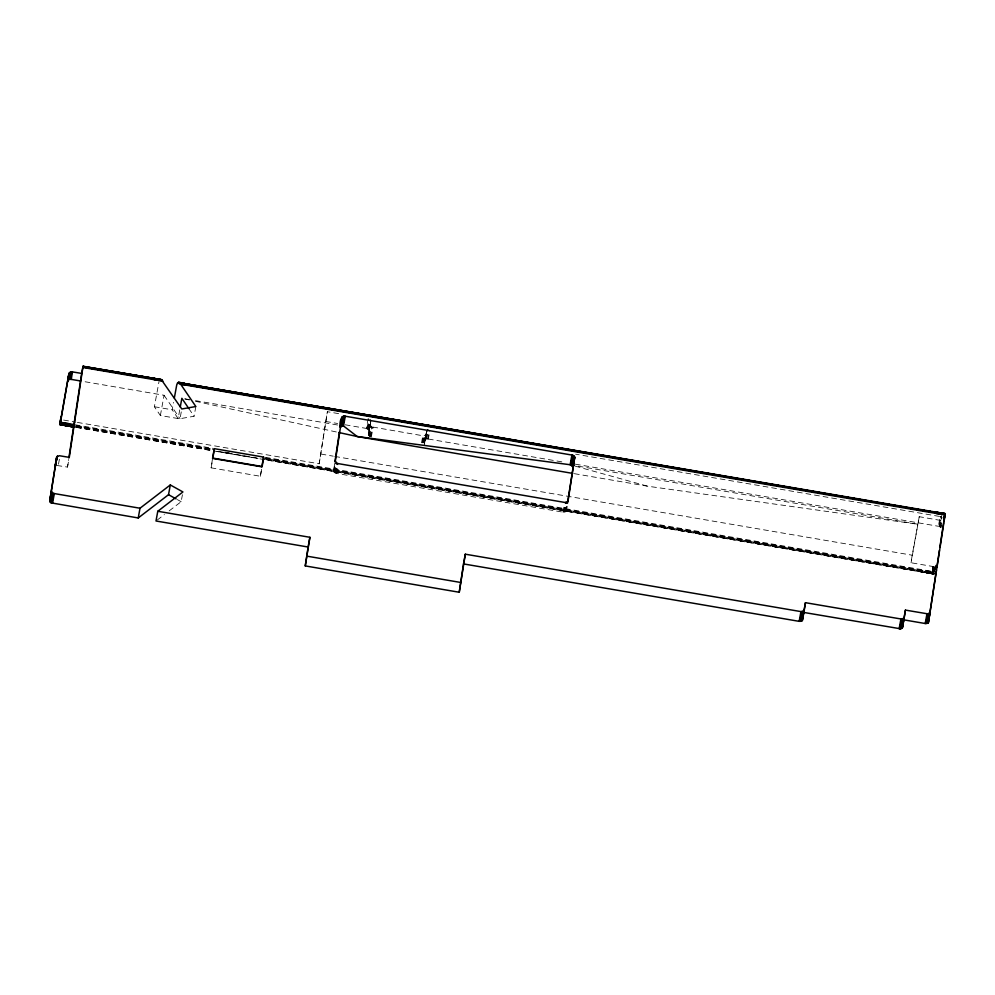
<?xml version="1.0" encoding="UTF-8"?>
<svg xmlns="http://www.w3.org/2000/svg" width="995" height="995" viewBox="0 0 995 995"><rect width="100%" height="100%" fill="white"/><g stroke="black" fill="none" stroke-linecap="round" stroke-linejoin="round"><path stroke-width="0.75" stroke-dasharray="4.97 3.73" d="M217.047 451.506L934.243 574.202L264.508 459.192M925.673 571.416L934.367 573.729C910.052 567.834 940.934 578.866 932.091 571.889L932.613 566.441L911.059 562.76L912.191 555.198L919.243 516.703L941.469 520.559M264.57 458.819L933.186 573.307L933.969 566.491L935.126 566.143L933.82 573.941L264.197 459.553M916.743 570.844L933.521 573.667L934.591 566.354L933.186 573.307M56.889 465.473L67.498 467.09L68.643 459.541M261.66 469.317L260.392 476.269L211.114 467.837L212.544 458.396M260.392 476.269L261.809 466.829M77.374 422.415L319.184 463.782L327.367 411.706L339.432 413.771M319.184 463.782L327.367 411.706M334.668 463.446L333.549 471.406L336.322 473.384L562.959 512.151L566.192 511.194L567.237 504.776M368.523 434.604L370.874 421.096L370.314 425.3L371.794 426.867L370.016 436.594L368.523 434.604L370.861 420.661M424.38 444.156L426.482 432.041M426.544 431.905L426.022 434.827L423.497 435.86L371.794 426.867M919.243 516.703L911.059 562.76M935.399 566.814L934.939 569.874L935.835 565.483M265.192 457.29L931.718 571.304L925.847 570.981L925.648 572.001L932.837 572.896L933.969 566.491L932.613 566.441L932.091 571.889L925.847 570.981L264.832 457.899M934.803 569.986L935.3 567.225M58.506 464.13L60.036 455.785M67.498 467.09L69.016 458.757M179.734 409.89L178.155 418.559L160.369 415.524L154.399 406.744L159.001 381.632M160.369 415.524L164.075 395.276L83.555 381.495M178.155 418.559L172.185 409.791L173.54 402.403M195.853 406.532L194.062 416.258L180.02 418.708L181.799 408.97M169.175 510.883L181.152 501.691L182.421 494.739M211.114 467.837L212.644 459.503M333.549 471.406L335.066 463.061M333.711 471.841L334.979 464.889M334.022 472.264L335.8 462.526M334.469 472.637L336.248 462.911M335.017 472.961L336.795 463.235M335.651 473.222L337.429 463.483M336.322 473.384L338.101 463.658M369.083 430.387L366.309 428.41L368.088 418.671M366.981 428.571L368.759 418.845M367.615 428.82L369.133 420.487M368.162 429.144L369.941 419.417M368.598 429.529L370.389 419.803M368.921 429.952L370.7 420.213M368.536 435.026L370.314 425.3M368.71 435.474L370.488 425.736M369.021 435.897L370.799 426.158M369.456 436.27L371.247 426.544M370.637 436.855L372.416 427.116M371.322 437.016L373.1 427.29M421.532 442.738L422.8 435.785M422.216 442.812L423.497 435.86M422.887 442.775L424.168 435.835M423.509 442.651L424.778 435.71M424.044 442.439L425.313 435.487M424.206 443.534L425.736 435.188M424.243 444.566L426.88 430.238M424.952 440.375L427.166 429.877M425.387 439.603L427.589 429.579M425.81 439.317L428.124 429.367M426.345 439.094L428.484 430.636M426.954 438.969L427.626 438.944L429.156 430.599M427.626 438.944L428.323 439.019L429.852 430.673M562.959 512.151L564.24 505.211M563.655 512.226L565.434 502.5M564.327 512.201L566.105 502.463M564.949 512.077L566.727 502.338M565.471 511.853L567.262 502.127M565.894 511.554L567.672 501.828M566.192 511.194L567.859 502.45M941.444 523.221L940.673 527.387L938.372 526.268L940.151 516.542L575.607 454.18M939.056 526.43L940.835 516.703L940.151 516.542M939.678 526.691L941.68 515.534M940.238 527.014L942.016 517.288M940.984 527.81L941.494 525.037M935.138 569.625L935.972 565.085M933.521 573.667L935.126 566.143M935.549 565.844L933.82 573.941L925.574 572.349L934.33 573.991L925.487 572.535L934.069 574.127M932.091 571.889L933.298 566.516L932.464 572.411L925.736 571.54L264.732 458.459M933.969 566.491L932.464 572.411L925.847 570.981M940.797 520.397L941.519 517.748M157.21 520.074L164.386 514.564M574.326 473.67L647.708 486.219L918.099 524.265L573.866 465.424M925.474 572.685L934.317 574.152L925.487 572.535M325.589 421.445L337.653 423.497M345.19 424.79L366.309 428.41M428.323 439.019L563.108 462.078M575.359 464.167L938.372 526.268M184.896 398.833L189.448 399.617M195.517 400.649L338.25 425.114M154.399 406.744L172.185 409.791M320.962 454.056L333.226 456.158M334.755 456.419L912.191 555.198M63.605 420.064L75.844 422.154M75.197 424.778L213.104 448.372M76.627 425.698L212.818 448.994M75.284 425.935L213.191 449.529M265.279 458.434L934.479 572.921M76.528 426.258L212.706 449.566M76.366 426.619L212.619 450.026M224.858 452.116L229.447 452.899M76.304 427.004L212.495 450.3M218.726 451.431L256.996 457.974M76.279 427.265L212.159 450.648M213.689 450.909L258.078 458.508M76.279 427.415L210.928 450.449M925.736 571.54L932.837 572.896M184.883 398.97L189.411 399.965M195.468 401.283L337.579 432.24M575.247 466.133L647.708 486.219M940.835 516.703L941.469 516.952M177.359 499.589L181.152 501.691M188.839 408.572L194.062 416.258M164.075 395.276L180.02 418.708"/><path stroke-width="1.49" d="M74.749 427.153L60.073 424.604L68.904 373.747L71.727 371.782L81.665 373.423L68.866 458.036M930.35 612.422L927.676 613.853L905.425 610.097L904.144 618.069L901.607 619.089L805.452 602.684L804.171 610.656L800.95 611.602L465.299 554.19L463.521 563.916L799.172 621.34L802.393 620.382L803.674 612.422L900.5 628.79L902.365 627.795L903.647 619.823L925.201 623.517L928.422 622.559L945.2 514.154L178.03 382.577L176.774 384.679L174.349 397.975M186.003 384.605L179.908 383.274L186.09 383.834L178.752 382.553L945.2 514.154L180.282 383.697C171.65 379.219 196.848 387.13 180.655 384.194L180.282 383.697M60.633 422.104L60.944 417.651M73.468 425.736C65.085 423.92 68.929 427.066 74.513 427.054M465.299 554.19L459.242 592.249L305.266 565.919L308.127 547.026L156.004 520.994L157.782 511.268L182.931 491.953L170.307 484.951L168.528 494.689L138.23 517.96L51.23 502.885L49.75 500.883L56.814 456.742L59.352 455.722L69.277 457.364L83.045 366.197L81.665 373.423M153.989 379.63L162.508 380.662L154.063 379.145L154.15 378.361L82.995 366.297L161.352 379.655L181.799 408.97L195.853 406.532L180.655 384.194L945.088 514.975M943.82 519.216L944.23 516.492M73.381 426.208L59.924 424.417L68.904 373.747M67.759 381.296L69.078 373.212M49.75 500.883L56.678 457.153M67.934 380.774L69.401 372.739M68.257 380.301L69.849 372.341M68.705 379.903L70.409 372.043M69.264 379.592L71.043 371.856M69.899 379.406L70.583 379.344L71.727 371.782M70.583 379.344L71.279 379.394L72.424 371.844M214.323 448.67L212.893 458.11L262.17 466.543L263.6 457.091L214.323 448.67L212.544 458.396L261.809 466.829L263.6 457.091M305.266 565.919L309.905 537.288L157.782 511.268M334.892 461.941L339.444 431.842M341.907 417.601L335.315 461.232L337.429 463.483L564.737 502.425L567.971 501.468L574.712 457.426L572.598 455.175L345.277 416.233C336.658 414.604 340.837 441.631 342.056 417.191M459.242 592.249L463.521 563.916M567.461 503.271L574.712 457.426M936.419 570.185L928.422 622.559M936.892 567.138L939.429 550.322M939.889 547.262L943.583 522.81M61.081 418.211L60.073 424.604L68.655 425.997L59.924 424.417L60.969 417.104L59.924 424.417L74.836 426.818M943.67 520.559L944.964 513.669L936.332 512.512L945.175 513.669L943.857 521.28L944.964 513.669L178.379 382.515L186.077 383.971L179.523 382.938M54.887 466.879L56.814 456.742M55.571 464.715L57.101 456.382M55.745 465.809L56.255 463.036M56.765 460.25L57.523 456.083M49.762 501.318L51.529 491.157M49.937 501.754L51.541 491.592M50.247 502.176L51.715 492.027M50.683 502.562L52.026 492.45M51.23 502.885L52.461 492.823M51.864 503.134L53.643 493.408L53.021 493.159M52.548 503.296L54.327 493.57L53.643 493.408M138.23 517.96L140.009 508.234L170.307 484.951M180.269 406.992L181.861 398.311L188.839 408.572M308.127 547.026L309.905 537.288M340.265 426.917L342.342 416.83M340.564 426.556L342.765 416.532M340.974 426.258L343.287 416.32M341.509 426.047L343.909 416.196M342.131 425.922L342.802 425.897L344.581 416.171M572.797 473.409L357.23 436.531L343.499 425.959L345.277 416.233M573.767 465.722L570.135 464.74L571.914 455.001M572.921 467.152L570.807 464.901L572.598 455.175M571.441 465.15L573.219 455.424M571.988 465.473L573.767 455.747M572.436 465.859L574.214 456.133M572.747 466.282L574.525 456.556M572.909 466.717L574.7 456.991M799.172 621.34L800.95 611.602M799.868 621.402L801.647 611.676M800.54 621.377L802.318 611.651M801.149 621.253L802.928 611.527M801.684 621.042L803.462 611.303M802.107 620.743L805.452 602.684M802.393 620.382L804.321 610.246M899.132 628.753L900.923 619.014M899.828 628.815L901.607 619.089M900.5 628.79L902.278 619.064M901.122 628.666L902.9 618.94M901.657 628.442L903.435 618.716M902.067 628.156L903.858 618.417M902.365 627.795L905.425 610.097M902.502 627.385L904.281 617.659M925.201 623.517L926.979 613.791M925.897 623.591L927.676 613.853M926.569 623.554L928.347 613.828M927.178 623.43L928.957 613.704M927.713 623.218L929.492 613.492M928.136 622.92L929.915 613.194M82.946 366.521L161.352 379.655L154.138 378.349M74.774 427.042L60.334 424.703L64.687 424.753M342.802 425.897L343.499 425.959M69.078 423.733L60.16 422.825L73.568 425.176M153.989 379.045L161.737 379.903M68.978 424.392L59.974 423.795L68.779 425.412L59.899 424.156L68.717 425.773M936.295 513.47L945.15 514.514L936.332 512.972M570.135 464.74L357.23 436.531L339.084 432.576M940.25 513.395L944.641 513.768L936.382 512.288M155.295 378.859L160.245 379.543M68.655 425.686L61.081 424.666M181.849 383.461L177.695 382.764L181.811 383.635M180.244 383.548L177.396 383.075L180.207 383.709M936.419 512.189L945.175 513.669M84.388 367.13L87.411 367.652M90.433 368.175L93.468 368.685M96.49 369.207L99.512 369.717M102.535 370.239L105.569 370.762M119.189 373.088L122.211 373.61M125.233 374.12L128.268 374.642M131.29 375.165L134.313 375.675M137.347 376.197L140.37 376.707M188.988 385.028L192.047 385.55M195.107 386.072L198.179 386.607M201.239 387.13L204.298 387.652M224.211 391.06L227.27 391.582M230.33 392.105L233.39 392.627M282.393 401.01L285.453 401.532M288.525 402.055L291.585 402.577M299.234 403.895L302.306 404.418M305.365 404.94L308.425 405.462M311.485 405.985L314.557 406.507M317.616 407.03L320.676 407.564M340.588 410.96L343.648 411.482M346.708 412.017L349.767 412.539M375.799 416.992L378.871 417.514M398.771 420.922L401.831 421.445M404.903 421.967L407.962 422.489M421.743 424.853L424.803 425.375M427.862 425.897L430.935 426.42M433.994 426.942L437.054 427.464M450.834 429.828L453.894 430.35M456.966 430.872L460.026 431.395M463.085 431.917L466.145 432.439M486.058 435.847L489.117 436.37M492.177 436.892L495.249 437.427M515.149 440.822L518.208 441.357M521.28 441.879L524.34 442.402M538.121 444.753L541.18 445.275M544.24 445.81L547.312 446.332M550.372 446.854L553.431 447.377M561.093 448.683L564.153 449.205M567.212 449.74L570.272 450.262M573.344 450.785L576.404 451.307M579.463 451.829L582.523 452.352M602.435 455.76L605.495 456.282M608.554 456.804L611.626 457.327M637.658 461.779L640.718 462.314M654.499 464.665L657.558 465.187M660.618 465.71L663.69 466.232M677.471 468.595L680.53 469.118M683.59 469.64L686.649 470.162M689.722 470.697L692.781 471.22M712.694 474.615L715.753 475.15M718.813 475.672L721.872 476.195M770.876 484.577L773.936 485.1M776.995 485.622L780.068 486.145M793.848 488.508L796.908 489.03M799.968 489.552L803.04 490.075M806.099 490.597L809.159 491.12M829.071 494.527L832.131 495.05M835.191 495.572L838.25 496.107M893.386 505.535L896.445 506.057M910.226 508.408L913.286 508.942M916.345 509.465L919.417 509.987M922.477 510.51L925.537 511.032M82.946 366.981L162.123 380.239L154.113 378.772M82.871 367.466L162.869 381.16M71.279 379.394L80.52 380.973M570.807 464.901L573.866 465.424M60.272 422.228L73.667 424.517M54.327 493.57L140.009 508.234M307.057 556.18L461.021 582.523M928.957 511.318L931.88 511.94M168.528 494.689L176.103 498.881"/></g></svg>
